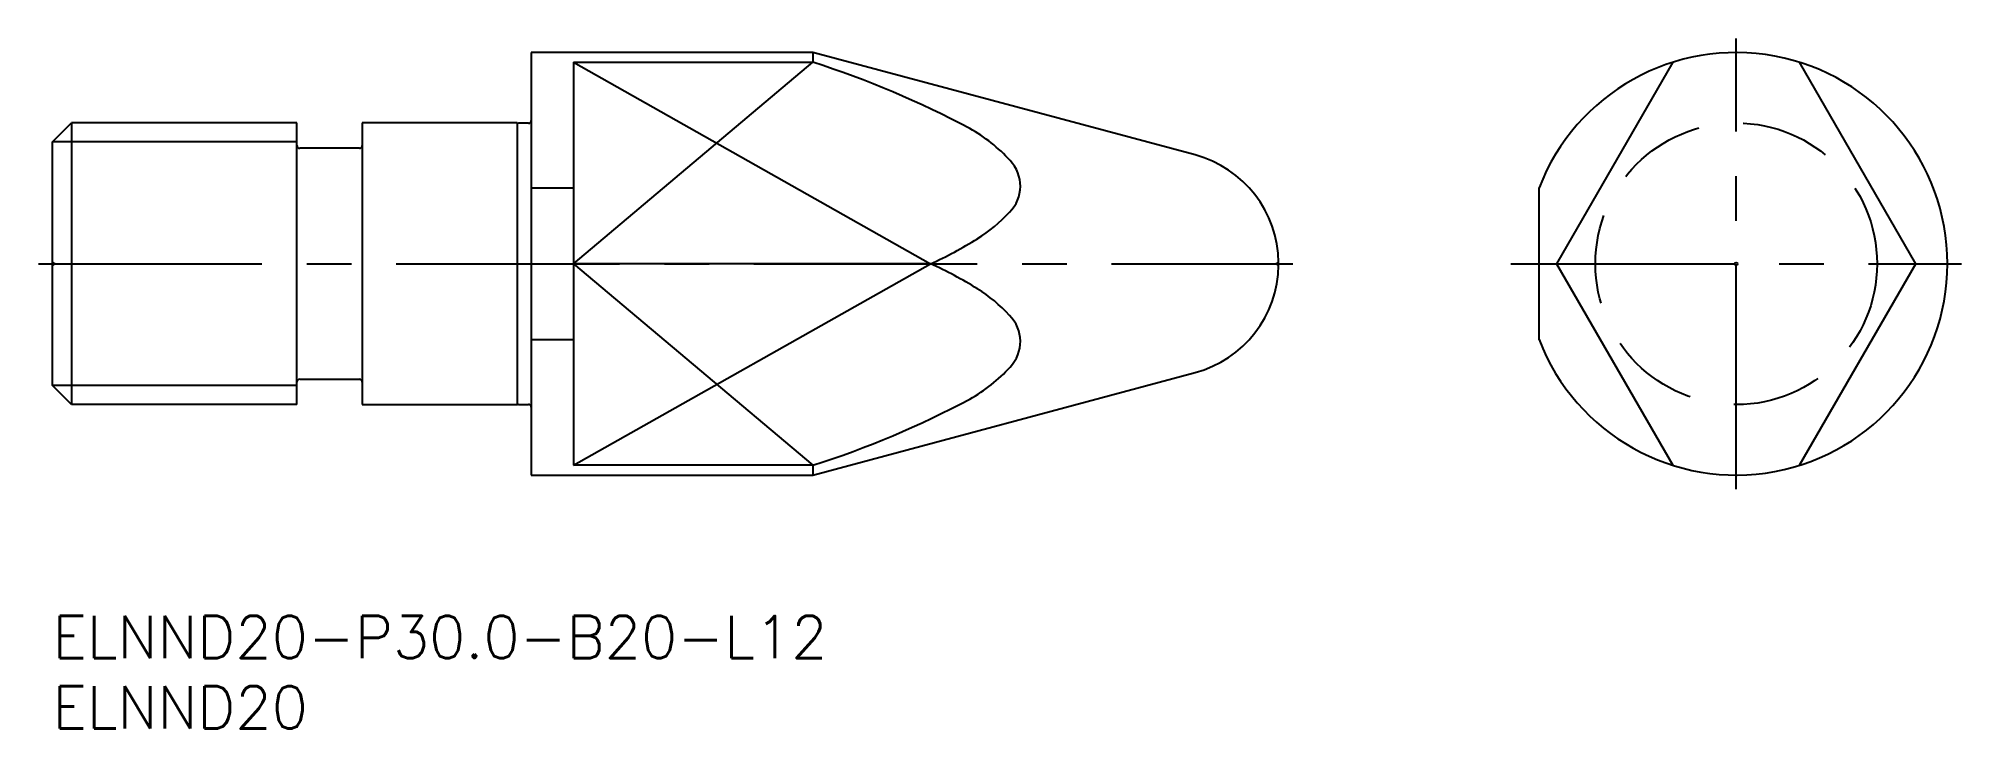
# Model space of a CAD drawing. Extents: x -1 to 136, y -8 to 41.
import ezdxf

# ---------------------------------------------------------------- set-up
doc = ezdxf.new("R2010")
doc.units = 0
doc.header["$LTSCALE"] = 0.5
doc.linetypes.add('CENTER', pattern=[50.8, 31.75, -6.35, 6.35, -6.35])
doc.linetypes.add('DASHED', pattern=[19.05, 12.7, -6.35])
for name, color, linetype in [('MSM_CENTER', 1, 'CENTER'), ('MSM_CONTINUOUS', 7, 'CONTINUOUS'), ('MSM_DASHED', 4, 'DASHED'), ('MSM_NARROW', 5, 'CONTINUOUS'), ('MSM_PART_NUMBER', 7, 'CONTINUOUS')]:
    doc.layers.add(name, color=color, linetype=linetype)
doc.styles.get("Standard").update_dxf_attribs({"font": 'txt.shx', "height": 1, "bigfont": 'bigfont.shx'})

# ---------------------------------------------------------------- blocks, each defined once
blk = doc.blocks.new('*U17')
at = {"layer": 'MSM_PART_NUMBER'}
blk.add_text('ELNND20-P30.0-B20-L12', height=3, dxfattribs=at).set_placement((0, -3))
blk = doc.blocks.new('*U18')
at = {"layer": 'MSM_PART_NUMBER'}
blk.add_text('ELNND20', height=3, dxfattribs=at).set_placement((0, -8))

msp = doc.modelspace()

# ---------------------------------------------------------------- linework, layer by layer
at = {"layer": 'MSM_CENTER'}
for p, q in [((119.57, 9), (119.57, 41)), ((-1, 25), (88.07, 25)), ((103.57, 25), (135.57, 25))]:
    msp.add_line(p, q, dxfattribs=at)
at = {"layer": 'MSM_CONTINUOUS'}
for p, q in [((34, 40), (34, 10)), ((54, 40), (34, 40)), ((54, 40), (54, 39.31)), ((81.14, 32.73), (54, 40)), ((37, 39.31), (54, 39.31)), ((37, 39.31), (37, 10.69)), ((115.07, 39.31), (106.81, 25)), ((132.33, 25), (124.07, 39.31)), ((0, 33.65), (1.35, 35)), ((17.35, 35), (1.35, 35)), ((1.35, 35), (1.35, 15)), ((17.35, 15), (17.35, 35)), ((22, 35), (22, 15)), ((33, 35), (22, 35)), ((33, 35), (33, 15)), ((33.8, 34.98), (33.1, 34.98)), ((0, 16.35), (0, 33.65)), ((21.8, 33.2), (17.55, 33.2)), ((34, 30.39), (37, 30.39)), ((105.57, 19.61), (105.57, 30.39)), ((62.35, 25), (37, 25)), ((87.07, 24.9), (87.07, 25.1)), ((106.81, 25), (115.07, 10.69)), ((124.07, 10.69), (132.33, 25)), ((37, 19.61), (34, 19.61)), ((17.55, 16.8), (21.8, 16.8)), ((54, 10), (81.14, 17.27)), ((1.35, 15), (0, 16.35)), ((33.1, 15.02), (33.8, 15.02)), ((17.35, 15), (1.35, 15)), ((22, 15), (33, 15)), ((34, 10), (54, 10)), ((54, 10.69), (37, 10.69)), ((54, 10.69), (54, 10))]:
    msp.add_line(p, q, dxfattribs=at)
msp.add_circle((119.57, 25), 0.0997, dxfattribs=at)
for centre, radius, start, end in [((119.57, 25), 15, 201.0395, 158.9605), ((33.47, -24.86), 67.37, 61.9625, 72.2615), ((33.1, 35.17), 0.2, 241.045, 270), ((33.8, 35.17), 0.2, 270, 0), ((59.64, 24.72), 11.31, 42.324, 60.8831), ((17.55, 33.4), 0.2, 180, 270), ((21.8, 33.4), 0.2, 270, 0), ((66.12, 30.52), 2.61, 314.7873, 43.9582), ((79.07, 25), 8, 0.7142, 75), ((60.44, 35.43), 10.11, 301.158, 318.0445), ((50.6, 50.97), 28.51, 294.3587, 301.9274), ((50.6, -0.97), 28.51, 58.0726, 65.6413), ((79.07, 25), 8, 285, 359.2858), ((60.44, 14.57), 10.11, 41.9555, 58.842), ((66.12, 19.48), 2.61, 316.0418, 45.2127), ((17.55, 16.6), 0.2, 90, 180), ((21.8, 16.6), 0.2, 0, 90), ((59.64, 25.28), 11.31, 299.1169, 317.676), ((33.1, 14.82), 0.2, 90, 118.955), ((33.8, 14.82), 0.2, 0, 90), ((33.47, 74.86), 67.37, 287.7385, 298.0375)]:
    msp.add_arc(centre, radius, start, end, dxfattribs=at)
at = {"layer": 'MSM_DASHED'}
for p, q in [((0.17, 25), (0, 25.1)), ((0, 24.9), (0.17, 25)), ((87.07, 25.1), (86.9, 25)), ((86.9, 25), (87.07, 24.9))]:
    msp.add_line(p, q, dxfattribs=at)
msp.add_circle((119.57, 25), 10, dxfattribs=at)
at = {"layer": 'MSM_NARROW'}
for p, q in [((37, 39.31), (62.35, 25)), ((37, 25), (54, 39.31)), ((17.35, 33.65), (0, 33.65)), ((37, 10.69), (62.35, 25)), ((37, 25), (54, 10.69)), ((17.35, 16.35), (0, 16.35))]:
    msp.add_line(p, q, dxfattribs=at)

# ---------------------------------------------------------------- block references
at = {"layer": 'MSM_CONTINUOUS'}
for name in ['*U17', '*U18']:
    msp.add_blockref(name, (0, 0), dxfattribs=at)

doc.saveas('drawing.dxf')
